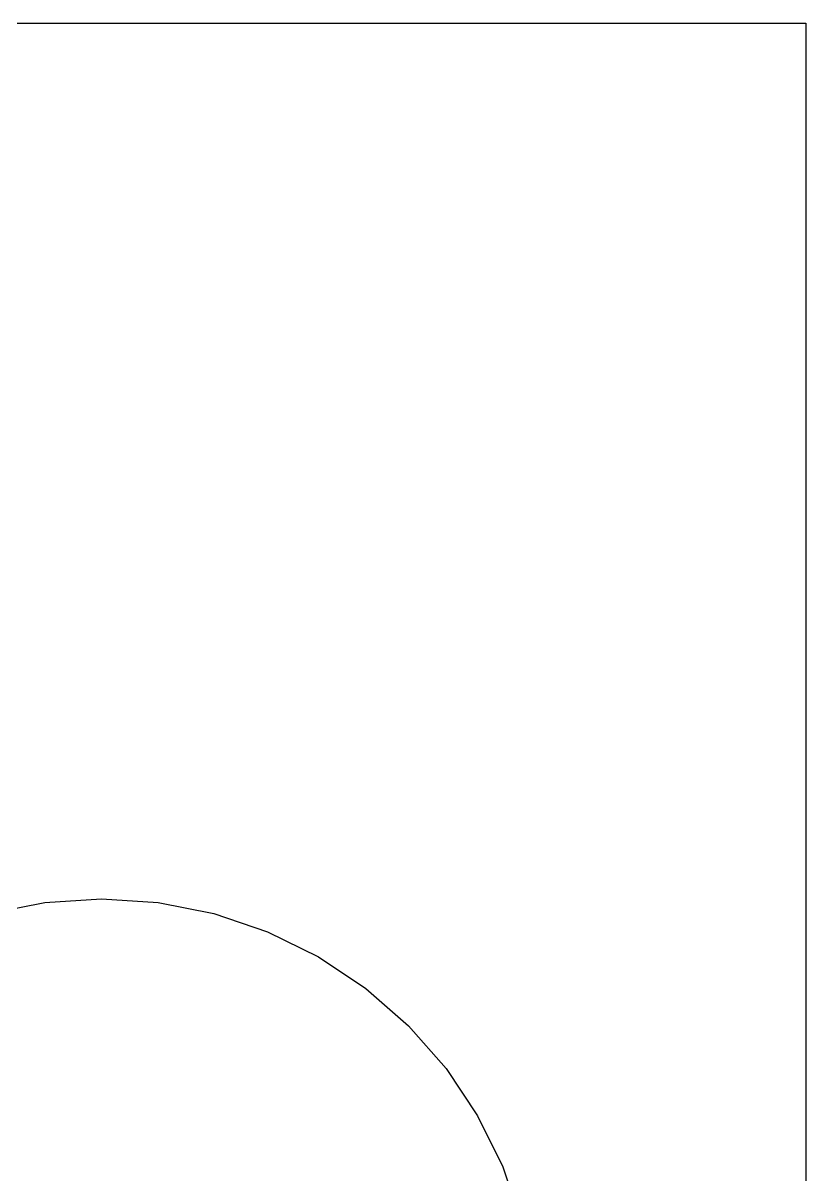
# Model space of a CAD drawing. Header units: millimetres. Extents: x -41292 to 298682, y -22072 to 33155.
# Drawn here: x 31207 to 32261, y 4460 to 6011 of the extents above; entities that cross this region are included whole.
import ezdxf

# ---------------------------------------------------------------- set-up
doc = ezdxf.new("R2010")
doc.units = ezdxf.units.MM

# ---------------------------------------------------------------- blocks, each defined once
blk = doc.blocks.new('AHSISHEUD')
for p, q in [((31417.3, 23658.9), (32888.7, 23658.9)), ((32888.7, 23658.9), (32888.7, 20180.9)), ((31863.8, 22474.6), (31940.1, 22479.6)), ((31940.1, 22479.6), (32016.5, 22474.6)), ((31788.8, 22459.7), (31863.8, 22474.6)), ((32016.5, 22474.6), (32091.5, 22459.7)), ((32091.5, 22459.7), (32163.9, 22435.1)), ((32163.9, 22435.1), (32232.5, 22401.3)), ((32232.5, 22401.3), (32296.1, 22358.8)), ((32296.1, 22358.8), (32353.6, 22308.3)), ((32353.6, 22308.3), (32404.1, 22250.8)), ((32404.1, 22250.8), (32446.6, 22187.2)), ((32446.6, 22187.2), (32480.4, 22118.6)), ((32480.4, 22118.6), (32505, 22046.2))]:
    blk.add_line(p, q)

msp = doc.modelspace()

# ---------------------------------------------------------------- block references
msp.add_blockref('AHSISHEUD', (-627.37, -17648.09))

doc.saveas('drawing.dxf')
